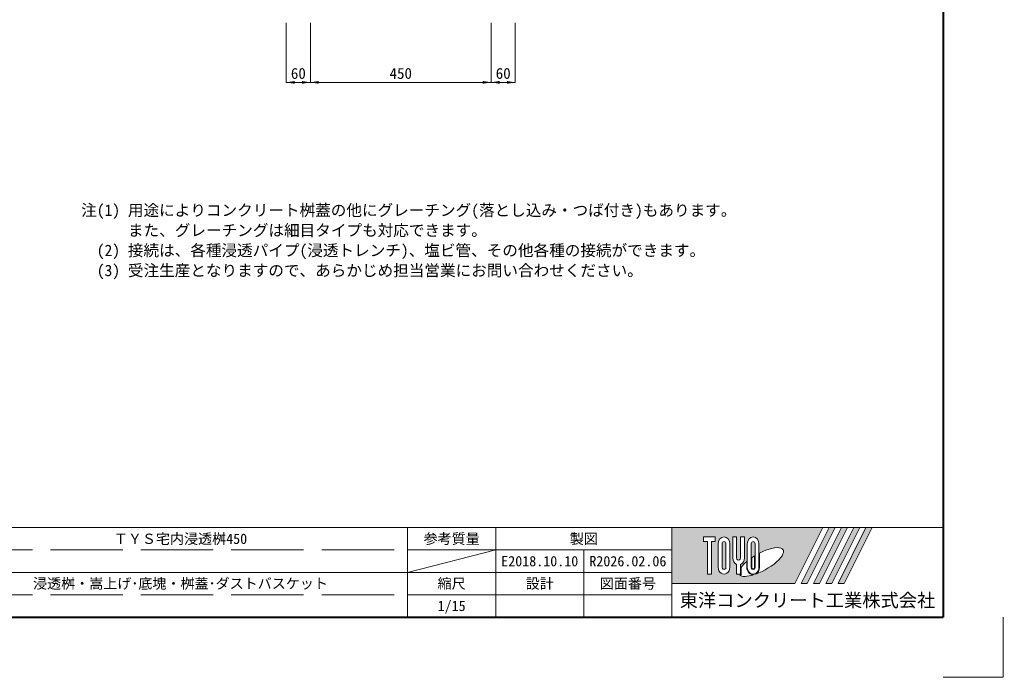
# Model space of a CAD drawing. Units: millimetres at full size, sheet at 1:30. Extents: x 19038 to 49388, y -43687 to -27642.
# Drawn here: x 30689 to 33138, y -32646 to -31008 of the extents above; entities that cross this region are included whole.
import ezdxf
from ezdxf.enums import TextEntityAlignment as Align

# ---------------------------------------------------------------- set-up
doc = ezdxf.new("R2010")
doc.units = ezdxf.units.MM
doc.header["$LTSCALE"] = 30
doc.linetypes.add('DASHED', pattern=[7.5, 6, -1.5])
for name, color, linetype, lineweight in [('0_2', 7, 'Continuous', 9), ('Defpoints_3', 7, 'Continuous', 13), ('図枠', 7, 'Continuous', 5), ('寸法線', 7, 'Continuous', 9)]:
    doc.layers.add(name, color=color, linetype=linetype, lineweight=lineweight)
doc.layers.add('文字', color=7, linetype='Continuous')
doc.styles.add('ＭＳ ゴシック', font='')
doc.styles.get('ＭＳ ゴシック').set_extended_font_data('MS Gothic')

# ---------------------------------------------------------------- blocks, each defined once
blk = doc.blocks.new('filled_arrow')
at = {"color": 0, "linetype": 'Continuous', "lineweight": -2}
blk.add_solid([(7.5, 1.25), (0, 0), (7.5, -1.25)], dxfattribs=at)

msp = doc.modelspace()

# ---------------------------------------------------------------- hatches: boundary and pattern name
at = {"layer": '図枠'}
h = msp.add_hatch(color=256, dxfattribs=at)
h.paths.add_polyline_path([(32312.99, -32272.97), (32312.99, -32412.19), (32619.28, -32412.19), (32688.89, -32272.97)])
edge = h.paths.add_edge_path(flags=16)
edge.add_ellipse((32535.37, -32358.67), major_axis=(54.55, 30.53), ratio=0.3471473, start_angle=-144.31122, end_angle=72.1899, ccw=False)
edge.add_ellipse((32515.17, -32371.85), major_axis=(0, 18.56), ratio=0.8463542, start_angle=-160.70346, end_angle=-90)
edge.add_line((32530.88, -32371.85), (32530.88, -32336.46))
edge = h.paths.add_edge_path(flags=16)
edge.add_ellipse((32515.17, -32313.31), major_axis=(0, 17.13), ratio=0.8463542, start_angle=-90, end_angle=90, ccw=False)
edge.add_line((32529.68, -32313.31), (32529.68, -32371.85))
edge.add_ellipse((32515.17, -32371.85), major_axis=(0, 17.13), ratio=0.8463542, start_angle=90, end_angle=-90, ccw=False)
edge.add_line((32500.67, -32371.85), (32500.67, -32313.31))
edge = h.paths.add_edge_path(flags=16)
edge.add_line((32520.01, -32313.31), (32520.01, -32371.85))
edge.add_ellipse((32515.17, -32371.85), major_axis=(0, 5.71), ratio=0.8463542, start_angle=90, end_angle=-90, ccw=False)
edge.add_line((32510.34, -32371.85), (32510.34, -32313.31))
edge.add_ellipse((32515.17, -32313.31), major_axis=(0, 5.71), ratio=0.8463542, start_angle=-90, end_angle=90, ccw=False)
edge = h.paths.add_edge_path(flags=16)
edge.add_line((32518.8, -32343.23), (32518.8, -32371.85))
edge.add_ellipse((32515.17, -32371.85), major_axis=(0, 4.28), ratio=0.8463541, start_angle=90, end_angle=-90, ccw=False)
edge.add_line((32511.55, -32371.85), (32511.55, -32347.91))
edge.add_ellipse((32535.37, -32358.67), major_axis=(54.55, 30.53), ratio=0.3471473, start_angle=107.79174, end_angle=126.47132, ccw=False)
edge = h.paths.add_edge_path(flags=16)
edge.add_line((32493.42, -32296.17), (32493.42, -32348.65))
edge.add_ellipse((32478.92, -32348.65), major_axis=(0, 17.13), ratio=0.8463542, start_angle=-163.34117, end_angle=-90, ccw=False)
edge.add_line((32483.75, -32364.8), (32483.75, -32388.98))
edge.add_line((32483.75, -32388.98), (32474.08, -32388.98))
edge.add_line((32474.08, -32388.98), (32474.08, -32364.8))
edge.add_ellipse((32478.92, -32348.65), major_axis=(0, 17.13), ratio=0.8463542, start_angle=90, end_angle=163.34117, ccw=False)
edge.add_line((32464.42, -32348.65), (32464.42, -32296.17))
edge.add_line((32464.42, -32296.17), (32474.08, -32296.17))
edge.add_line((32474.08, -32296.17), (32474.08, -32348.65))
edge.add_ellipse((32478.92, -32348.65), major_axis=(0, 5.71), ratio=0.8463542, start_angle=90, end_angle=-90)
edge.add_line((32483.75, -32348.65), (32483.75, -32296.17))
edge.add_line((32483.75, -32296.17), (32493.42, -32296.17))
edge = h.paths.add_edge_path(flags=16)
edge.add_line((32499.46, -32357.07), (32499.46, -32371.85))
edge.add_ellipse((32515.17, -32371.85), major_axis=(0, 18.56), ratio=0.8463542, start_angle=90, end_angle=-171.54427)
edge.add_ellipse((32535.37, -32358.67), major_axis=(54.55, 30.53), ratio=0.3471473, start_angle=-178.64954, end_angle=-148.29244, ccw=False)
edge.add_line((32481.67, -32390.41), (32484.96, -32390.41))
edge.add_line((32484.96, -32390.41), (32484.96, -32372.31))
edge.add_ellipse((32535.37, -32358.67), major_axis=(54.55, 30.53), ratio=0.3471473, start_angle=148.21912, end_angle=165.90812, ccw=False)
edge = h.paths.add_edge_path(flags=16)
edge.add_ellipse((32442.66, -32313.31), major_axis=(0, 17.13), ratio=0.8463542, start_angle=-90, end_angle=90, ccw=False)
edge.add_line((32457.17, -32313.31), (32457.17, -32371.85))
edge.add_ellipse((32442.66, -32371.85), major_axis=(0, 17.13), ratio=0.8463542, start_angle=90, end_angle=-90, ccw=False)
edge.add_line((32428.16, -32371.85), (32428.16, -32313.31))
edge = h.paths.add_edge_path(flags=16)
edge.add_line((32447.5, -32313.31), (32447.5, -32371.85))
edge.add_ellipse((32442.66, -32371.85), major_axis=(0, 5.71), ratio=0.8463542, start_angle=90, end_angle=-90, ccw=False)
edge.add_line((32437.83, -32371.85), (32437.83, -32313.31))
edge.add_ellipse((32442.66, -32313.31), major_axis=(0, 5.71), ratio=0.8463542, start_angle=-90, end_angle=90, ccw=False)
h.paths.add_polyline_path([(32420.91, -32296.17), (32420.91, -32307.59), (32411.24, -32307.59), (32411.24, -32388.98), (32401.57, -32388.98), (32401.57, -32307.59), (32391.91, -32307.59), (32391.91, -32296.17)], flags=16)
for points in [[(32634.59, -32412.19), (32649.9, -32412.19), (32719.51, -32272.97), (32704.2, -32272.97)], [(32750.14, -32272.97), (32734.83, -32272.97), (32665.22, -32412.19), (32680.53, -32412.19)], [(32780.77, -32272.97), (32765.46, -32272.97), (32695.85, -32412.19), (32711.16, -32412.19)], [(32811.4, -32272.97), (32796.08, -32272.97), (32726.47, -32412.19), (32741.79, -32412.19)]]:
    msp.add_hatch(color=256, dxfattribs=at).paths.add_polyline_path(points)

# ---------------------------------------------------------------- linework, layer by layer
at = {"layer": '0_2', "lineweight": 13}
msp.add_line((31654.87, -32384.34), (31874.24, -32328.65), dxfattribs=at)
at = {"layer": 'Defpoints_3'}
for p in [(33137.99, -32495.72), (32987.99, -32645.72)]:
    msp.add_line(p, (33137.99, -32645.72), dxfattribs=at)
at = {"layer": '図枠', "lineweight": 40}
for p in [(32987.99, -28340.72), (30287.99, -32495.72)]:
    msp.add_line(p, (32987.99, -32495.72), dxfattribs=at)
at = {"layer": '図枠', "lineweight": 13}
for p, q in [((32987.99, -32272.97), (30287.99, -32272.97)), ((31654.87, -32495.72), (31654.87, -32272.97)), ((31874.24, -32495.72), (31874.24, -32272.97)), ((32312.99, -32495.72), (32312.99, -32272.97)), ((32312.99, -32328.65), (31654.87, -32328.65)), ((32093.62, -32495.72), (32093.62, -32328.65)), ((32312.99, -32384.34), (30287.99, -32384.34)), ((32312.99, -32440.03), (31654.87, -32440.03))]:
    msp.add_line(p, q, dxfattribs=at)
at = {"layer": '図枠'}
for p, q in [((32312.99, -32272.97), (32688.89, -32272.97)), ((32688.89, -32272.97), (32619.28, -32412.19)), ((32704.2, -32272.97), (32634.59, -32412.19)), ((32719.51, -32272.97), (32649.9, -32412.19)), ((32734.83, -32272.97), (32665.22, -32412.19)), ((32750.14, -32272.97), (32680.53, -32412.19)), ((32765.46, -32272.97), (32695.85, -32412.19)), ((32704.2, -32272.97), (32719.51, -32272.97)), ((32780.77, -32272.97), (32711.16, -32412.19)), ((32796.08, -32272.97), (32726.47, -32412.19)), ((32734.83, -32272.97), (32750.14, -32272.97)), ((32811.4, -32272.97), (32741.79, -32412.19)), ((32765.46, -32272.97), (32780.77, -32272.97)), ((32796.08, -32272.97), (32811.4, -32272.97)), ((32391.91, -32296.17), (32391.91, -32307.59)), ((32391.91, -32296.17), (32420.91, -32296.17)), ((32420.91, -32296.17), (32420.91, -32307.59)), ((32464.42, -32296.17), (32474.08, -32296.17)), ((32464.42, -32348.65), (32464.42, -32296.17)), ((32474.08, -32296.17), (32474.08, -32348.65)), ((32483.75, -32296.17), (32493.42, -32296.17)), ((32483.75, -32348.65), (32483.75, -32296.17)), ((32493.42, -32296.17), (32493.42, -32348.65)), ((32401.57, -32307.59), (32391.91, -32307.59)), ((32401.57, -32307.59), (32401.57, -32388.98)), ((32411.24, -32307.59), (32411.24, -32388.98)), ((32420.91, -32307.59), (32411.24, -32307.59)), ((32428.16, -32313.31), (32428.16, -32371.85)), ((32437.83, -32371.85), (32437.83, -32313.31)), ((32447.5, -32313.31), (32447.5, -32371.85)), ((32457.17, -32371.85), (32457.17, -32313.31)), ((32500.67, -32313.31), (32500.67, -32371.85)), ((32510.34, -32371.85), (32510.34, -32313.31)), ((32520.01, -32313.31), (32520.01, -32371.85)), ((32529.68, -32371.85), (32529.68, -32313.31)), ((32511.55, -32371.85), (32511.55, -32347.91)), ((32518.8, -32343.23), (32518.8, -32371.85)), ((32530.88, -32371.85), (32530.88, -32336.46)), ((32474.08, -32364.8), (32474.08, -32388.98)), ((32483.75, -32364.8), (32483.75, -32388.98)), ((32484.96, -32372.31), (32484.96, -32390.41)), ((32499.46, -32357.07), (32499.46, -32371.85)), ((32411.24, -32388.98), (32401.57, -32388.98)), ((32483.75, -32388.98), (32474.08, -32388.98)), ((32481.67, -32390.41), (32484.96, -32390.41)), ((32312.99, -32412.19), (32619.28, -32412.19)), ((32634.59, -32412.19), (32649.9, -32412.19)), ((32665.22, -32412.19), (32680.53, -32412.19)), ((32695.85, -32412.19), (32711.16, -32412.19)), ((32726.47, -32412.19), (32741.79, -32412.19))]:
    msp.add_line(p, q, dxfattribs=at)
at = {"layer": '図枠', "linetype": 'DASHED', "lineweight": 9}
for p, q in [((31621.12, -32328.65), (30557.99, -32328.65)), ((31621.12, -32440.03), (30557.99, -32440.03))]:
    msp.add_line(p, q, dxfattribs=at)
at = {"layer": '図枠'}
for centre, major_axis, ratio, start_param, end_param in [((32442.66, -32313.31), (0, 17.13), 0.846354, 4.712389, 7.8539816), ((32515.17, -32313.31), (0, 17.13), 0.846354, 4.712389, 7.8539816), ((32442.66, -32313.31), (0, 5.71), 0.846354, 4.712389, 7.8539816), ((32515.17, -32313.31), (0, 5.71), 0.846354, 4.712389, 7.8539816), ((32535.37, -32358.67), (54.55, 30.53), 0.347147, 4.2621853, 7.7429163), ((32535.37, -32358.67), (54.55, 30.53), 0.347147, 1.6817405, 1.8219833), ((32442.66, -32371.85), (0, 17.13), 0.846354, 1.5707963, 4.712389), ((32442.66, -32371.85), (0, 5.71), 0.846354, 1.5707963, 4.712389), ((32478.92, -32348.65), (0, 17.13), 0.846354, 1.5707963, 2.8017557), ((32478.92, -32348.65), (0, 5.71), 0.846354, 1.5707963, 4.712389), ((32478.92, -32348.65), (0, 17.13), 0.846354, 3.4814296, 4.712389), ((32535.37, -32358.67), (54.55, 30.53), 0.347147, 2.0815197, 2.5155126), ((32515.17, -32371.85), (0, 18.56), 0.846354, 1.5707963, 3.3154679), ((32515.17, -32371.85), (0, 17.13), 0.846354, 1.5707963, 4.712389), ((32515.17, -32371.85), (0, 5.71), 0.846354, 1.5707963, 4.712389), ((32515.17, -32371.85), (0, 4.28), 0.846354, 1.5707963, 4.712389), ((32515.17, -32371.85), (0, 18.56), 0.846354, 3.5338438, 4.712389), ((32535.37, -32358.67), (54.55, 30.53), 0.347147, 3.2093975, 4.2004451)]:
    msp.add_ellipse(centre, major_axis=major_axis, ratio=ratio, start_param=start_param, end_param=end_param, dxfattribs=at)
at = {"layer": '寸法線'}
for p, q in [((31353, -31016.5), (31353, -31164.59)), ((31412.99, -31016.5), (31412.99, -31164.59)), ((31412.99, -31016.5), (31412.99, -31164.59)), ((31863, -31016.5), (31863, -31164.59)), ((31863, -31016.5), (31863, -31164.59)), ((31922.99, -31016.5), (31922.99, -31164.59)), ((31353, -31164.59), (31412.99, -31164.59)), ((31412.99, -31164.59), (31863, -31164.59)), ((31863, -31164.59), (31922.99, -31164.59))]:
    msp.add_line(p, q, dxfattribs=at)

# ---------------------------------------------------------------- block references
at = {"layer": '寸法線', "xscale": 2.77, "yscale": 2.77}
for p in [(31353, -31164.59), (31412.99, -31164.59), (31863, -31164.59)]:
    msp.add_blockref('filled_arrow', p, dxfattribs=at)
at = {"layer": '寸法線', "xscale": 2.77, "yscale": 2.77, "rotation": 180}
for p in [(31412.99, -31164.59), (31863, -31164.59), (31922.99, -31164.59)]:
    msp.add_blockref('filled_arrow', p, dxfattribs=at)

# ---------------------------------------------------------------- texts
at = {"layer": '図枠', "style": 'ＭＳ ゴシック'}
for s, height, p in [('ＴＹＳ宅内浸透桝450', 25.63, (31089.56, -32300.81)), ('参考質量', 25.63, (31764.56, -32300.81)), ('製図', 25.63, (32093.62, -32300.81)), ('E2018.10.10', 25.63, (31983.93, -32356.5)), ('R2026.02.06', 25.63, (32203.31, -32356.5)), ('浸透桝・嵩上げ･底塊・桝蓋･ダストバスケット', 25.63, (31089.56, -32412.19)), ('縮尺', 25.63, (31764.56, -32412.19)), ('設計', 25.63, (31983.93, -32412.19)), ('図面番号', 25.63, (32203.31, -32412.19)), ('東洋コンクリート工業株式会社', 33.32, (32650.49, -32453.95)), ('1/15', 25.63, (31764.56, -32467.87))]:
    msp.add_text(s, height=height, dxfattribs=at).set_placement(p, align=Align.MIDDLE_CENTER)
at = {"layer": '寸法線', "style": 'ＭＳ ゴシック'}
for s, p in [('60', (31382.99, -31142.19)), ('450', (31637.99, -31142.19)), ('60', (31892.99, -31142.19))]:
    msp.add_text(s, height=27.34, dxfattribs=at).set_placement(p, align=Align.MIDDLE_CENTER)
at = {"layer": '文字', "style": 'ＭＳ ゴシック'}
for s, p in [('注(1) 用途によりコンクリート桝蓋の他にグレーチング(落とし込み・つば付き)もあります。', (30842.3, -31468.62)), ('\u3000\u3000\u3000また、グレーチングは細目タイプも対応できます。', (30842.3, -31518.62)), ('  (2) 接続は、各種浸透パイプ(浸透トレンチ)、塩ビ管、その他各種の接続ができます。', (30842.3, -31568.62)), ('\u3000(3) 受注生産となりますので、あらかじめ担当営業にお問い合わせください。', (30842.3, -31618.62))]:
    msp.add_text(s, height=28.48, dxfattribs=at).set_placement(p, align=Align.TOP_LEFT)

doc.saveas('drawing.dxf')
